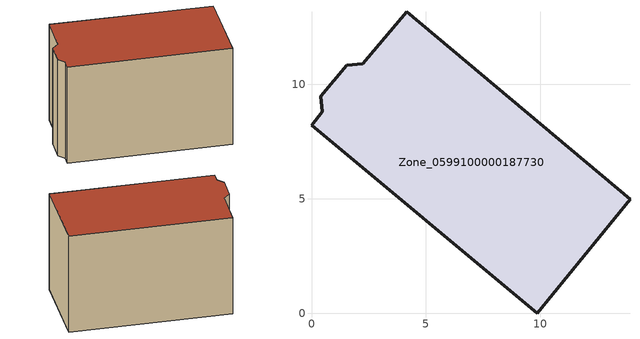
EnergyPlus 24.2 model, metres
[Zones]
Zone_0599100000187730
 floor ground (C_G): 4.16,13.17 13.91,4.97 9.86,0 0,8.22 0.48,8.8 0.41,9.48 1.55,10.84 2.24,10.9 z0
 wall outside (C_F): 2.24,10.9 1.55,10.84 0.41,9.48 0.48,8.8 0,8.22 9.86,0 13.91,4.97 4.16,13.17 2.24,10.9 z0:8.49
 roof outside (C_R): 13.91,4.97 4.16,13.17 2.24,10.9 1.55,10.84 0.41,9.48 0.48,8.8 0,8.22 9.86,0 z8.49
[BUILDING]
Pand.0599100000187730: North Axis=0; Terrain=City; Loads Convergence Tolerance Value=0.04; Temperature Convergence Tolerance Value=0.4; Solar Distribution=FullExterior; Maximum Number of Warmup Days=25; Minimum Number of Warmup Days=1
[Site:Location]
Rotterdam.The.Hague.AP_ZH_NLD Design_Conditions: Latitude=51.96; Longitude=4.45; Time Zone=1; Elevation=-4.5
[SITE:GROUNDTEMPERATURE:BUILDINGSURFACE]
18, 18, 18, 18, 18, 18, 18, 18, 18, 18, 18, 18
[MATERIAL] Thermal Absorptance=0.9; Solar Absorptance=0.7; Visible Absorptance=0.7
Name | Roughness | Thickness | Conductivity | Density | Specific Heat
G.TI.1946 | MediumSmooth | 0.15 | 1 | 540 | 1210
F.TI.1946 | Rough | 0.3 | 0.857143 | 1920 | 840
R.TI.1946 | MediumRough | 0.2 | 0.1 | 1500 | 1000
[CONSTRUCTION]
C_G: G.TI.1946
C_F: F.TI.1946
C_R: R.TI.1946
[ZONE]
Zone_0599100000187730: Type=1; Multiplier=1; Ceiling Height=Autocalculate; Volume=Autocalculate; Floor Area=autocalculate; Part of Total Floor Area=Yes
[ZONEINFILTRATION:DESIGNFLOWRATE]
Infil_Zone_0599100000187730: Zone or ZoneList or Space or SpaceList=Zone_0599100000187730; Schedule=AlwaysOn; Design Flow Rate Calculation Method=Flow/Area; Flow Rate per Floor Area=0.003; Constant Term Coefficient=1; Temperature Term Coefficient=0; Velocity Term Coefficient=0; Velocity Squared Term Coefficient=0
[HVACTEMPLATE:ZONE:IDEALLOADSAIRSYSTEM]
Zone_0599100000187730: Maximum Heating Supply Air Temperature=50; Minimum Cooling Supply Air Temperature=13; Maximum Heating Supply Air Humidity Ratio=0.0156; Minimum Cooling Supply Air Humidity Ratio=0.0077; Heating Limit=NoLimit; Cooling Limit=NoLimit; Dehumidification Control Type=ConstantSensibleHeatRatio; Cooling Sensible Heat Ratio=0.7; Dehumidification Setpoint=60; Humidification Control Type=None; Humidification Setpoint=30; Outdoor Air Method=None; Outdoor Air Flow Rate per Person=0.00944; Outdoor Air Flow Rate per Zone Floor Area=0; Outdoor Air Flow Rate per Zone=0; Demand Controlled Ventilation Type=None; Outdoor Air Economizer Type=NoEconomizer; Heat Recovery Type=None; Sensible Heat Recovery Effectiveness=0.7; Latent Heat Recovery Effectiveness=0.65
[ZONECONTROL:THERMOSTAT]
ThermostatControl_Zone_0599100000187730: Zone or ZoneList=Zone_0599100000187730; Control Type Schedule=DualSetpointControlType; Control 1=Thermostat_Zone_0599100000187730; Temperature Difference Between Cutout And Setpoint=0
[THERMOSTATSETPOINT:DUALSETPOINT]
Thermostat_Zone_0599100000187730: Heating Setpoint Temperature Schedule=HeatingSetpoint_Zone_0599100000187730; Cooling Setpoint Temperature Schedule=CoolingSetpoint_Zone_0599100000187730
[SCHEDULE:COMPACT]
HeatingSetpoint_Zone_0599100000187730: Through: 12/31, For: AllDays, Until: 24:00, 21
CoolingSetpoint_Zone_0599100000187730: Through: 12/31, For: AllDays, Until: 24:00, 24
DualSetpointControlType: Through: 12/31, For: AllDays, Until: 24:00, 4
AlwaysOn: Through: 12/31, For: AllDays, Until: 24:00, 1
